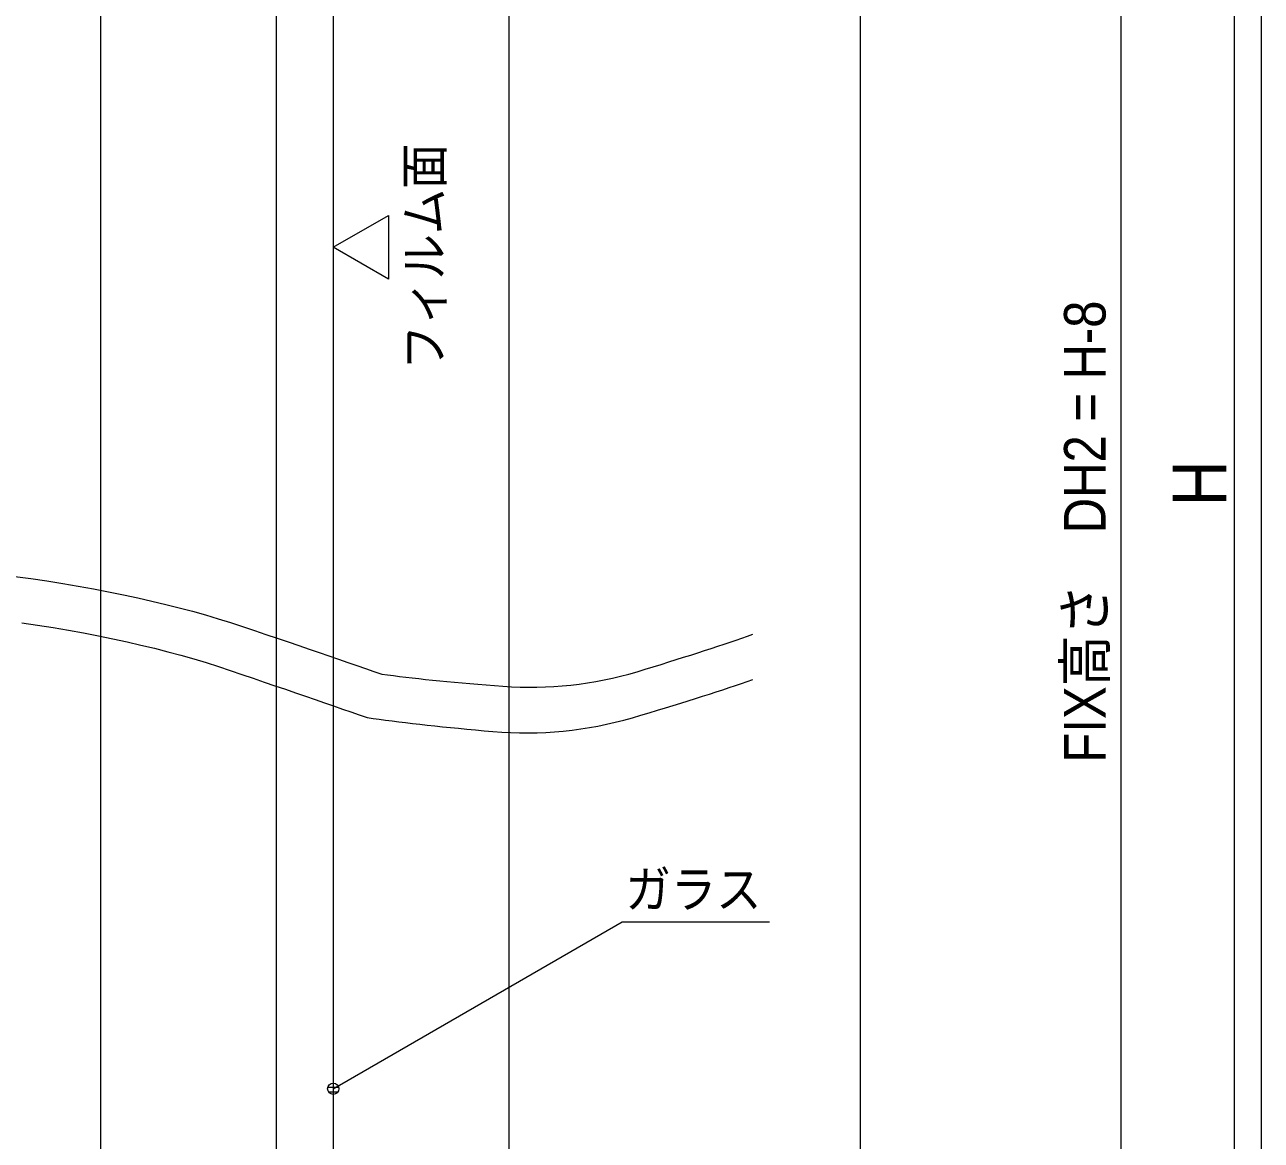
# Model space of a CAD drawing. Units: millimetres, scale not verified. Extents: x -6062 to 6062, y -3045 to 3045.
# Drawn here: x 1121 to 2212, y -1085 to -100 of the extents above; entities that cross this region are included whole.
import ezdxf
from ezdxf.enums import TextEntityAlignment as Align

# ---------------------------------------------------------------- set-up
doc = ezdxf.new("R2010")
doc.units = ezdxf.units.MM
doc.header["$LTSCALE"] = 20
for name, color, linetype, lineweight in [('0-0_2寸法-1', 7, 'Continuous', 9), ('0-3_2寸法-3', 7, 'Continuous', 9), ('0-4_3一般', 7, 'Continuous', 9), ('0-5_1図面枠', 7, 'Continuous', 9)]:
    doc.layers.add(name, color=color, linetype=linetype, lineweight=lineweight)
doc.styles.add('ＭＳ ゴシック', font='')
doc.styles.add('ＭＳ Ｐゴシック', font='')
doc.styles.get('ＭＳ ゴシック').set_extended_font_data('MS Gothic')
doc.styles.get('ＭＳ Ｐゴシック').set_extended_font_data('MS PGothic')

# ---------------------------------------------------------------- blocks, each defined once
blk = doc.blocks.new('グループ-10')
at = {"layer": '0-4_3一般'}
for p, q in [((59523.7, -40000), (59523.7, 18204.9)), ((66723.7, 18204.9), (66723.7, -40000))]:
    blk.add_line(p, q, dxfattribs=at)
blk.add_lwpolyline([(63623.7, 9404.9), (63623.7, -31200), (62623.7, -31200), (62623.7, 9404.9)], close=True, dxfattribs=at)
blk = doc.blocks.new('グループ-27')
at = {"layer": '0-4_3一般'}
for points in [[(58001.3, -11745.7), (58284.8, -11781.1), (58568, -11822.3), (58848.5, -11867.4), (59123.8, -11914.4), (59393.9, -11963.3), (59658.9, -12014.2), (59918.7, -12066.9), (60173.3, -12121.7), (60422.7, -12178.4), (60666.9, -12237), (60906, -12297.5), (61139.8, -12360), (61368.5, -12424.4), (61592, -12490.8), (61810.4, -12559.1), (62023.5, -12629.3), (62231.6, -12699.7), (62434.6, -12768.5), (62632.6, -12835.7), (62825.6, -12901.3), (63013.6, -12965.2), (63196.6, -13027.6), (63374.5, -13088.3), (63547.4, -13147.5), (63715.4, -13205), (63878.3, -13260.9), (64036.1, -13315.2), (64189, -13367.9), (64336.8, -13419), (64479.7, -13468.5), (64479.7, -13468.5)], [(58126.3, -12563), (58404.9, -12603.5), (58680.9, -12647.8), (58951.8, -12694.1), (59217.5, -12742.4), (59478.2, -12792.6), (59733.8, -12844.8), (59984.2, -12898.9), (60229.6, -12955), (60469.9, -13013), (60705.1, -13073), (60935.2, -13135), (61160.2, -13198.9), (61380.1, -13264.7), (61594.9, -13332.5), (61804.6, -13402.3), (62009.3, -13472.3), (62209, -13540.6), (62403.8, -13607.4), (62593.7, -13672.5), (62778.6, -13736.1), (62958.7, -13798), (63133.7, -13858.4), (63303.9, -13917.2), (63469.1, -13974.3), (63629.3, -14029.9), (63784.6, -14083.8), (63935, -14136.2), (64080.5, -14187), (64221, -14236.2), (64221, -14236.2)], [(69806.1, -13171.3), (69932.4, -13131), (70055.7, -13091.3), (70176, -13052.3), (70293.2, -13013.9), (70407.5, -12976.1), (70518.7, -12939), (70627, -12902.5), (70732.2, -12866.6), (70834.4, -12831.3), (70933.5, -12796.7), (71029.7, -12762.6)], [(64479.7, -13468.5), (64580.8, -13481.9), (64685, -13495.1), (64792.2, -13508.3), (64902.6, -13521.4), (65016, -13534.4), (65132.6, -13547.4), (65252.2, -13560.2), (65374.9, -13572.9), (65500.7, -13585.6), (65629.5, -13598.2), (65761.5, -13610.6), (65896.5, -13623), (66034.7, -13635.3), (66175.9, -13647.5), (66320.2, -13659.7), (66467.5, -13671.7), (66617.8, -13683.5), (66768.5, -13692.6), (66918.8, -13698.3), (67068.7, -13700.7), (67218.3, -13699.8), (67367.5, -13695.4), (67516.4, -13687.7), (67664.9, -13676.7), (67813, -13662.3), (67960.8, -13644.5), (68108.2, -13623.3), (68255.2, -13598.8), (68401.9, -13571), (68548.2, -13539.7), (68694.2, -13505.1), (68839.7, -13467.1), (68985, -13425.8), (69129.2, -13382), (69270.6, -13338.6), (69409, -13295.8), (69544.4, -13253.7), (69676.7, -13212.2), (69806.1, -13171.3)], [(69756.3, -13980.4), (69887.7, -13939.5), (70016.1, -13899.1), (70141.3, -13859.3), (70263.3, -13820.2), (70382.2, -13781.6), (70498, -13743.6), (70610.6, -13706.2), (70720.1, -13669.5), (70826.5, -13633.3), (70929.7, -13597.6), (71029.7, -13562.6)], [(64221, -14236.2), (64325.9, -14250.8), (64434, -14265.5), (64545.3, -14280.1), (64659.8, -14294.7), (64777.5, -14309.2), (64898.5, -14323.8), (65022.6, -14338.2), (65150, -14352.7), (65280.5, -14367.2), (65414.3, -14381.6), (65551.3, -14396), (65691.5, -14410.3), (65834.9, -14424.6), (65981.5, -14438.9), (66131.3, -14453.2), (66284.4, -14467.4), (66440.4, -14481.5), (66596.9, -14492.7), (66753, -14500.5), (66908.8, -14504.7), (67064.2, -14505.4), (67219.3, -14502.5), (67374, -14496.1), (67528.4, -14486.2), (67682.4, -14472.8), (67836, -14455.8), (67989.3, -14435.3), (68142.2, -14411.3), (68294.8, -14383.8), (68447, -14352.7), (68598.9, -14318.1), (68750.4, -14280), (68901.5, -14238.3), (69051.7, -14194), (69198.9, -14150.1), (69343, -14106.8), (69483.9, -14064.1), (69621.6, -14021.9), (69756.3, -13980.4)]]:
    blk.add_lwpolyline(points, dxfattribs=at)
blk = doc.blocks.new('グループ-28')
at = {"layer": '0-4_3一般'}
for name in ['グループ-10', 'グループ-27']:
    blk.add_blockref(name, (0, 0), dxfattribs=at)
blk = doc.blocks.new('グループ-30')
at = {"layer": '0-4_3一般'}
blk.add_line((72923.7, 19804.9), (72923.7, -40000), dxfattribs=at)
blk.add_blockref('グループ-28', (0, 0), dxfattribs=at)
blk = doc.blocks.new('グループ-74')
at = {"layer": '0-5_1図面枠'}
blk.add_lwpolyline([(-80000, 55400), (80000, 55400), (80000, -55400), (-80000, -55400)], close=True, dxfattribs=at)
blk = doc.blocks.new('図面枠')
at = {"layer": '0-5_1図面枠'}
blk.add_blockref('グループ-74', (0, 0), dxfattribs=at)

msp = doc.modelspace()

# ---------------------------------------------------------------- linework, layer by layer
at = {"layer": '0-0_2寸法-1'}
for p, q in [((2188.68, 977.53), (2188.68, -1987.29)), ((2088.68, 897.53), (2088.68, -1987.29))]:
    msp.add_line(p, q, dxfattribs=at)
at = {"layer": '0-3_2寸法-3'}
for p, q in [((1393.86, -1034.24), (1393.51, -1034.24)), ((1393.86, -1034.24), (1393.51, -1034.24)), ((1398.58, -1038.24), (1388.79, -1038.24)), ((1397.68, -1042.24), (1389.69, -1042.24))]:
    msp.add_line(p, q, dxfattribs=at)
msp.add_lwpolyline([(1442.28, -268.72), (1442.28, -324.84), (1393.68, -296.78)], close=True, dxfattribs=at)
msp.add_lwpolyline([(1393.68, -1039.23), (1648.68, -892.01), (1778.71, -892.01)], dxfattribs=at)
msp.add_circle((1393.68, -1039.23), 5.01, dxfattribs=at)
msp.add_circle((1393.68, -1039.23), 5.01, dxfattribs=at)

# ---------------------------------------------------------------- block references
at = {"layer": '0-4_3一般', "xscale": 0.05, "yscale": 0.05}
msp.add_blockref('グループ-30', (-1787.5, 0), dxfattribs=at)
at = {"layer": '0-5_1図面枠', "xscale": 0.05, "yscale": 0.05}
msp.add_blockref('図面枠', (-1787.5, 0), dxfattribs=at)

# ---------------------------------------------------------------- texts
at = {"layer": '0-0_2寸法-1', "style": 'ＭＳ Ｐゴシック', "width": 0.9}
for s, height, p in [('FIX高さ\u3000DH2 = H-8', 36.69, (2086.14, -751.42)), ('H', 47.17, (2195.75, -525.12))]:
    msp.add_text(s, height=height, rotation=90, dxfattribs=at).set_placement(p, align=Align.BOTTOM_LEFT)
at = {"layer": '0-3_2寸法-3', "style": 'ＭＳ ゴシック', "width": 0.9}
msp.add_text('フィルム面', height=32.55, rotation=90, dxfattribs=at).set_placement((1499.88, -405.14), align=Align.BOTTOM_LEFT)
msp.add_text('ガラス', height=32.55, dxfattribs=at).set_placement((1651.53, -889.24), align=Align.BOTTOM_LEFT)

doc.saveas('drawing.dxf')
